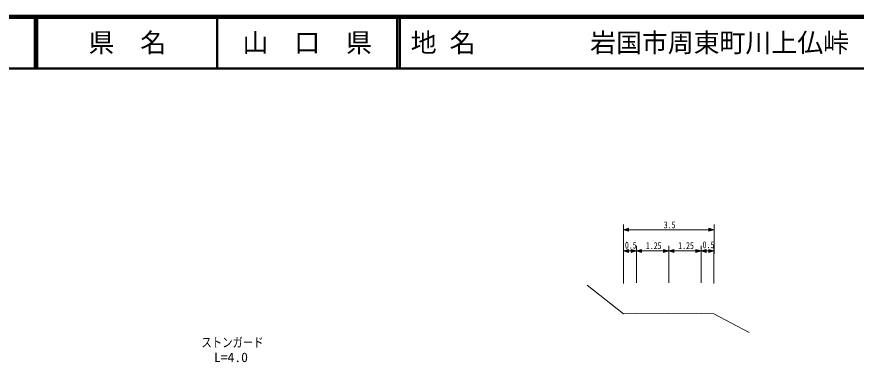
# Model space of a CAD drawing. Units: millimetres on the paper, enlarged 1000 times, with parts at other scales. Extents: x 40000 to 680000, y 20000 to 380000.
# Drawn here: x 294285 to 456428, y 313237 to 380000 of the extents above; entities that cross this region are included whole.
import ezdxf
from ezdxf.enums import TextEntityAlignment as Align

# ---------------------------------------------------------------- set-up
doc = ezdxf.new("R2010")
doc.units = ezdxf.units.MM
doc.header["$LTSCALE"] = 1000
for name, color, linetype, lineweight in [('M-BGD', 7, 'Continuous', 13), ('M-STR-HTXT', 7, 'Continuous', 13), ('M-TTL', 2, 'Continuous', 140), ('M-TTL-LINE', 7, 'Continuous', 50)]:
    doc.layers.add(name, color=color, linetype=linetype, lineweight=lineweight)
doc.layers.add('M-TTL-TXT', color=7, linetype='Continuous')
doc.styles.add('ＭＳ ゴシック', font='')
doc.styles.get('ＭＳ ゴシック').set_extended_font_data('MS Gothic')

msp = doc.modelspace()

# ---------------------------------------------------------------- linework, layer by layer
at = {"layer": 'M-BGD'}
for p, q in [((411458, 322603), (404466, 328112)), ((413958, 322636), (420208, 322719)), ((420208, 322719), (426458, 322636)), ((411458, 322603), (413958, 322636)), ((428958, 322603), (426458, 322636)), ((428958, 322603), (435775, 318968))]:
    msp.add_line(p, q, dxfattribs=at)
at = {"layer": 'M-STR-HTXT'}
for p, q in [((411458, 338844), (412458, 339124)), ((411459, 328439), (411460, 339846)), ((411460, 338846), (412460, 339126)), ((411738, 338844), (412418, 339044)), ((411740, 338846), (412420, 339046)), ((411898, 338844), (412378, 338964)), ((411900, 338846), (412380, 338966)), ((412138, 338844), (412338, 338884)), ((412140, 338846), (412340, 338886)), ((412338, 338884), (412338, 338804)), ((412340, 338886), (412340, 338806)), ((412378, 338964), (412378, 338724)), ((412380, 338966), (412380, 338726)), ((412418, 339044), (412418, 338644)), ((412420, 339046), (412420, 338646)), ((412458, 339124), (412458, 338564)), ((412460, 339126), (412460, 338566)), ((427958, 338564), (427958, 339124)), ((427958, 339124), (428958, 338844)), ((427998, 338644), (427998, 339044)), ((427998, 339044), (428678, 338844)), ((428038, 338724), (428038, 338964)), ((428038, 338964), (428518, 338844)), ((428078, 338804), (428078, 338884)), ((428078, 338884), (428278, 338844)), ((428959, 339844), (428958, 328436)), ((412458, 338564), (411458, 338844)), ((411458, 338844), (428958, 338844)), ((412460, 338566), (411460, 338846)), ((412418, 338644), (411738, 338844)), ((412420, 338646), (411740, 338846)), ((412378, 338724), (411898, 338844)), ((412380, 338726), (411900, 338846)), ((412338, 338804), (412138, 338844)), ((412340, 338806), (412140, 338846)), ((428958, 338844), (427958, 338564)), ((428678, 338844), (427998, 338644)), ((428518, 338844), (428038, 338724)), ((428278, 338844), (428078, 338804)), ((413958, 335749), (413958, 328587)), ((420208, 335749), (420208, 328587)), ((426458, 335749), (426458, 328587)), ((428958, 335749), (428958, 328587)), ((411458, 334749), (412458, 335029)), ((412458, 334469), (411458, 334749)), ((411458, 334749), (413958, 334749)), ((411459, 334751), (412459, 335031)), ((412459, 334471), (411459, 334751)), ((411738, 334749), (412418, 334949)), ((412418, 334549), (411738, 334749)), ((411739, 334751), (412419, 334951)), ((412419, 334551), (411739, 334751)), ((411898, 334749), (412378, 334869)), ((412378, 334629), (411898, 334749)), ((411899, 334751), (412379, 334871)), ((412379, 334631), (411899, 334751)), ((412138, 334749), (412338, 334789)), ((412338, 334709), (412138, 334749)), ((412139, 334751), (412339, 334791)), ((412339, 334711), (412139, 334751)), ((412338, 334789), (412338, 334709)), ((412339, 334791), (412339, 334711)), ((412378, 334869), (412378, 334629)), ((412379, 334871), (412379, 334631)), ((412418, 334949), (412418, 334549)), ((412419, 334951), (412419, 334551)), ((412458, 335029), (412458, 334469)), ((412459, 335031), (412459, 334471)), ((412958, 334469), (412958, 335029)), ((412958, 335029), (413958, 334749)), ((413958, 334749), (412958, 334469)), ((412998, 334549), (412998, 334949)), ((412998, 334949), (413678, 334749)), ((413678, 334749), (412998, 334549)), ((413038, 334629), (413038, 334869)), ((413038, 334869), (413518, 334749)), ((413518, 334749), (413038, 334629)), ((413078, 334709), (413078, 334789)), ((413078, 334789), (413278, 334749)), ((413278, 334749), (413078, 334709)), ((413958, 334749), (414958, 335029)), ((414958, 334469), (413958, 334749)), ((413958, 334749), (420208, 334749)), ((414238, 334749), (414918, 334949)), ((414918, 334549), (414238, 334749)), ((414398, 334749), (414878, 334869)), ((414878, 334629), (414398, 334749)), ((414638, 334749), (414838, 334789)), ((414838, 334709), (414638, 334749)), ((414838, 334789), (414838, 334709)), ((414878, 334869), (414878, 334629)), ((414918, 334949), (414918, 334549)), ((414958, 335029), (414958, 334469)), ((419208, 334469), (419208, 335029)), ((419208, 335029), (420208, 334749)), ((420208, 334749), (419208, 334469)), ((419248, 334549), (419248, 334949)), ((419248, 334949), (419928, 334749)), ((419928, 334749), (419248, 334549)), ((419288, 334629), (419288, 334869)), ((419288, 334869), (419768, 334749)), ((419768, 334749), (419288, 334629)), ((419328, 334709), (419328, 334789)), ((419328, 334789), (419528, 334749)), ((419528, 334749), (419328, 334709)), ((420208, 334749), (421208, 335029)), ((421208, 334469), (420208, 334749)), ((420208, 334749), (426458, 334749)), ((420488, 334749), (421168, 334949)), ((421168, 334549), (420488, 334749)), ((420648, 334749), (421128, 334869)), ((421128, 334629), (420648, 334749)), ((420888, 334749), (421088, 334789)), ((421088, 334709), (420888, 334749)), ((421088, 334789), (421088, 334709)), ((421128, 334869), (421128, 334629)), ((421168, 334949), (421168, 334549)), ((421208, 335029), (421208, 334469)), ((425458, 334469), (425458, 335029)), ((425458, 335029), (426458, 334749)), ((426458, 334749), (425458, 334469)), ((425498, 334549), (425498, 334949)), ((425498, 334949), (426178, 334749)), ((426178, 334749), (425498, 334549)), ((425538, 334629), (425538, 334869)), ((425538, 334869), (426018, 334749)), ((426018, 334749), (425538, 334629)), ((425578, 334709), (425578, 334789)), ((425578, 334789), (425778, 334749)), ((425778, 334749), (425578, 334709)), ((426458, 334749), (427458, 335029)), ((427458, 334469), (426458, 334749)), ((426458, 334749), (428958, 334749)), ((426738, 334749), (427418, 334949)), ((427418, 334549), (426738, 334749)), ((426898, 334749), (427378, 334869)), ((427378, 334629), (426898, 334749)), ((427138, 334749), (427338, 334789)), ((427338, 334709), (427138, 334749)), ((427338, 334789), (427338, 334709)), ((427378, 334869), (427378, 334629)), ((427418, 334949), (427418, 334549)), ((427458, 335029), (427458, 334469)), ((427958, 334469), (427958, 335029)), ((427958, 335029), (428958, 334749)), ((428958, 334749), (427958, 334469)), ((427998, 334549), (427998, 334949)), ((427998, 334949), (428678, 334749)), ((428678, 334749), (427998, 334549)), ((428038, 334629), (428038, 334869)), ((428038, 334869), (428518, 334749)), ((428518, 334749), (428038, 334629)), ((428078, 334709), (428078, 334789)), ((428078, 334789), (428278, 334749)), ((428278, 334749), (428078, 334709))]:
    msp.add_line(p, q, dxfattribs=at)
at = {"layer": 'M-TTL'}
msp.add_line((680000, 380000), (40000, 380000), dxfattribs=at)
at = {"layer": 'M-TTL-LINE'}
for p, q in [((297750, 380000), (297750, 370000)), ((298250, 380000), (298250, 370000)), ((333000, 380000), (333000, 370000)), ((367750, 380000), (367750, 370000)), ((368250, 380000), (368250, 370000)), ((40000, 370000), (680000, 370000))]:
    msp.add_line(p, q, dxfattribs=at)

# ---------------------------------------------------------------- texts
at = {"layer": 'M-STR-HTXT', "style": 'ＭＳ ゴシック'}
for s, height, width, p in [('3.5', 1320, 0.7, (419263, 338723)), ('0.5', 1320, 0.7, (411756, 334813)), ('1.25', 1320, 0.7, (415813, 334718)), ('1.25', 1320, 0.7, (422063, 334740)), ('0.5', 1320, 0.7, (426756, 334885)), ('ストンガード', 1833, 0.8, (329951, 315597)), ('L=4.0', 1833, 1.05, (332383, 312717))]:
    msp.add_text(s, height=height, dxfattribs=dict(at, width=width)).set_placement(p, align=Align.BOTTOM_LEFT)
at = {"layer": 'M-TTL-TXT', "style": 'ＭＳ ゴシック'}
for s, p in [('県\u3000名', (315625, 375000)), ('山\u3000口\u3000県', (350375, 375000))]:
    msp.add_text(s, height=3666, dxfattribs=at).set_placement(p, align=Align.MIDDLE_CENTER)
for s, p in [('地 名', (370380, 375000)), ('岩国市周東町川上仏峠', (405024, 375000))]:
    msp.add_text(s, height=3666, dxfattribs=at).set_placement(p, align=Align.MIDDLE_LEFT)

doc.saveas('drawing.dxf')
